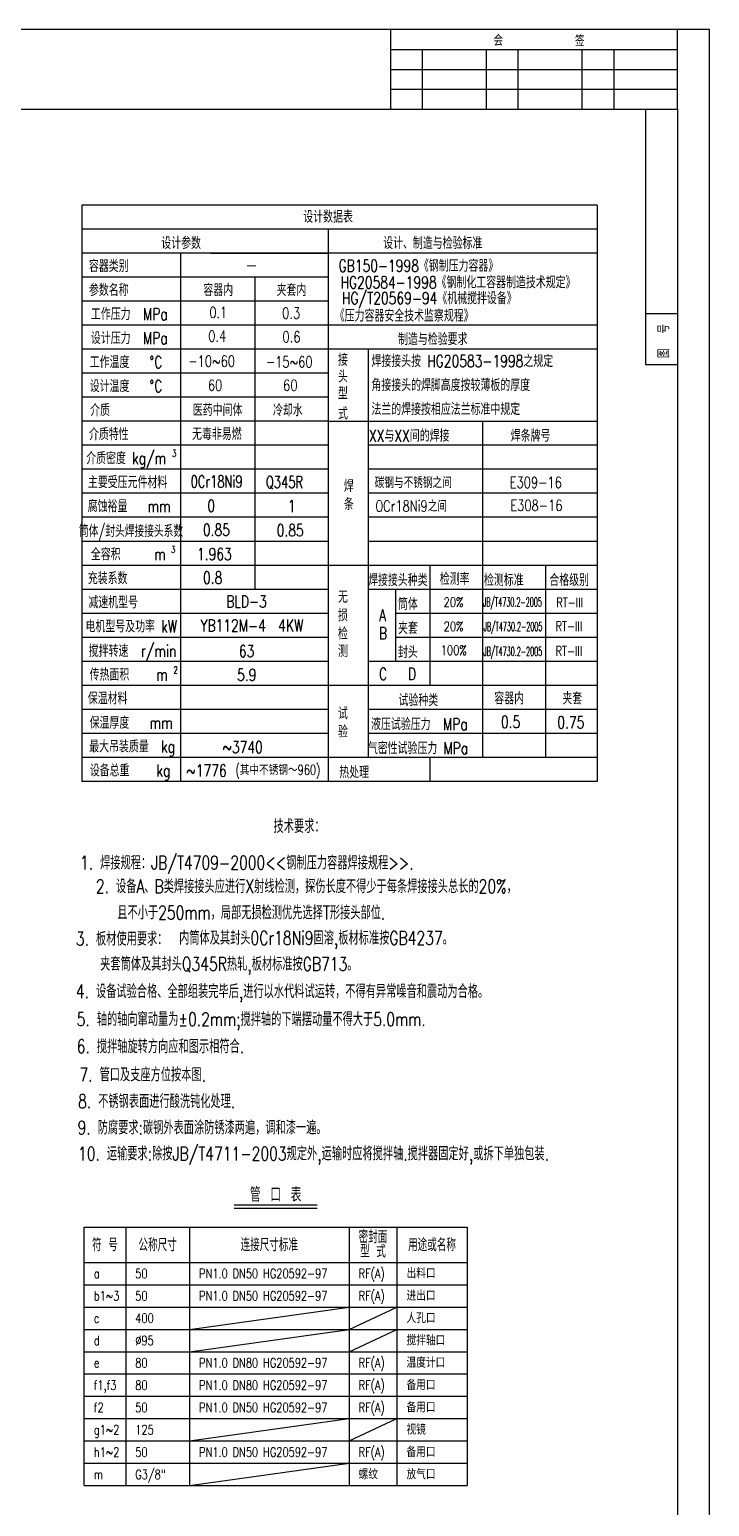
# Model space of a CAD drawing. Extents: x 10804 to 21355, y 4530 to 12940.
# Drawn here: x 14613 to 16744, y 8309 to 12940 of the extents above; entities that cross this region are included whole.
import ezdxf
from ezdxf.enums import TextEntityAlignment as Align

# ---------------------------------------------------------------- set-up
doc = ezdxf.new("R2010")
doc.units = 0
doc.header["$LTSCALE"] = 8
for name, color, linetype in [('HGJ', 1, 'Continuous'), ('hgjy', 7, 'Continuous'), ('K1', 4, 'Continuous'), ('MXB', 7, 'Continuous')]:
    doc.layers.add(name, color=color, linetype=linetype)
doc.styles.add('HZ', font='txt', dxfattribs={"width": 0.5, "bigfont": 'hzfs'})
doc.styles.add('hzfs', font='simplex.shx', dxfattribs={"width": 0.7, "bigfont": 'hzfs.shx'})

# ---------------------------------------------------------------- blocks, each defined once
blk = doc.blocks.new('HQ')
for p, q in [((-18.75, -90), (-18.75, 0)), ((-12.5, -90), (-12.5, 0)), ((-6.25, -90), (-6.25, 0)), ((64, -10), (64, 0)), ((80, -10), (80, 0)), ((0, -10), (80, -10)), ((-18.75, -20), (0, -20)), ((-18.75, -30), (0, -30)), ((-18.75, -50), (0, -50)), ((-18.75, -60), (0, -60)), ((-18.75, -80), (0, -80)), ((-25, -90), (0, -90))]:
    blk.add_line(p, q)
at = {"layer": 'K1', "color": 7}
blk.add_line((0, 0), (-25, 0), dxfattribs=at)
at = {"style": 'HZ', "width": 0.75}
for s, rotation, p in [('图  号', 180, (78.04, -2.6)), ('签', 90, (-19.68, -32.16)), ('会         ', 90, (-19.87, -57.68))]:
    blk.add_text(s, height=3.5, rotation=rotation, dxfattribs=at).set_placement(p)

msp = doc.modelspace()

# ---------------------------------------------------------------- linework, layer by layer
for p, q in [((16743.65667, 12939.78724), (10803.65667, 12939.78724)), ((16743.65667, 4529.78724), (16743.65667, 12939.78724)), ((16391.35055, 12314.11767), (14777.23977, 12314.11767)), ((15548.42603, 12314.11767), (15548.42603, 10581.63877)), ((16391.35055, 12238.7925), (14777.23977, 12238.7925)), ((15086.08169, 12238.7925), (15086.08169, 10581.63877)), ((15179.90678, 12238.7925), (15548.42603, 12238.7925)), ((15548.42603, 12163.46734), (14777.23977, 12163.46734)), ((15318.74289, 12163.46734), (15318.74289, 11184.24013)), ((15548.42603, 12088.14217), (14777.23977, 12088.14217)), ((16391.35055, 12012.817), (14777.23977, 12012.817)), ((16391.35055, 11937.49183), (14777.23977, 11937.49183)), ((15673.96798, 11937.49183), (15673.96798, 10656.96394)), ((15548.42603, 11862.16666), (14777.23977, 11862.16666)), ((15548.42603, 11786.84149), (14777.23977, 11786.84149)), ((15548.42603, 11711.51632), (14777.23977, 11711.51632)), ((16032.65926, 11711.51632), (16032.65926, 10656.96394)), ((15548.42603, 11636.19115), (14777.23977, 11636.19115)), ((16391.35055, 11636.19115), (15673.96798, 11636.19115)), ((15548.42603, 11560.86598), (14777.23977, 11560.86598)), ((16391.35055, 11560.86598), (15673.96798, 11560.86598)), ((15548.42603, 11485.54081), (14777.23977, 11485.54081)), ((16391.35055, 11485.54081), (15673.96798, 11485.54081)), ((15548.42603, 11410.21564), (14777.23977, 11410.21564)), ((16391.35055, 11410.21564), (15673.96798, 11410.21564)), ((15548.42603, 11334.89047), (14777.23977, 11334.89047)), ((16391.35055, 11334.89047), (15673.96798, 11334.89047)), ((16391.35055, 11259.5653), (14777.23977, 11259.5653)), ((15867.72742, 11259.5653), (15867.72742, 10882.93945)), ((16229.71008, 11259.5653), (16229.71008, 10882.93945)), ((15548.42603, 11184.24013), (14777.23977, 11184.24013)), ((16391.35055, 11184.24013), (15673.96798, 11184.24013)), ((15759.44706, 11184.24013), (15759.44706, 10958.26462)), ((15548.42603, 11108.91496), (14777.23977, 11108.91496)), ((16391.35055, 11108.91496), (15759.44706, 11108.91496)), ((15548.42603, 11033.58979), (14777.23977, 11033.58979)), ((16391.35055, 11033.58979), (15759.44706, 11033.58979)), ((15548.42603, 10958.26462), (14777.23977, 10958.26462)), ((16391.35055, 10958.26462), (15673.96798, 10958.26462)), ((16391.35055, 10882.93945), (14777.23977, 10882.93945)), ((16229.71008, 10882.93945), (16229.71008, 10656.96394)), ((15548.42603, 10807.61428), (14777.23977, 10807.61428)), ((16391.35055, 10807.61428), (15673.96798, 10807.61428)), ((15548.42603, 10732.28911), (14777.23977, 10732.28911)), ((16391.35055, 10732.28911), (15673.96798, 10732.28911)), ((16391.35055, 10656.96394), (14777.23977, 10656.96394)), ((15867.72742, 10656.96394), (15867.72742, 10581.63877)), ((15114.295, 8863.91371), (15614.295, 8933.91371)), ((15614.295, 8863.91371), (15764.295, 8933.91371)), ((15114.295, 8793.91371), (15614.295, 8863.91371)), ((15614.295, 8793.91371), (15764.295, 8863.91371)), ((15114.295, 8513.91371), (15614.295, 8583.91371)), ((15614.295, 8513.91371), (15764.295, 8583.91371)), ((15114.295, 8373.91371), (15614.295, 8443.91371))]:
    msp.add_line(p, q)
at = {"color": 1}
for p, q in [((14777.23977, 12389.44284), (14777.23977, 10581.63877)), ((16391.35055, 12389.44284), (14777.23977, 12389.44284)), ((16391.35055, 12389.44284), (16391.35055, 10581.63877)), ((16391.35055, 10581.63877), (14777.23977, 10581.63877))]:
    msp.add_line(p, q, dxfattribs=at)
at = {"color": 7, "linetype": 'Continuous'}
msp.add_line((15548.42603, 11711.51632), (16391.35055, 11711.51632), dxfattribs=at)
at = {"layer": 'HGJ', "color": 1}
for p, q in [((14784.295, 8373.91371), (14784.295, 9183.91371)), ((14784.295, 9183.91371), (15984.295, 9183.91371)), ((15984.295, 9183.91371), (15984.295, 8373.91371)), ((14784.295, 8373.91371), (15984.295, 8373.91371))]:
    msp.add_line(p, q, dxfattribs=at)
at = {"layer": 'hgjy', "color": 7}
for p, q in [((15254.295, 9253.91371), (15514.295, 9253.91371)), ((15254.295, 9243.91371), (15514.295, 9243.91371)), ((14914.295, 9183.91371), (14914.295, 8373.91371)), ((15114.295, 9183.91371), (15114.295, 8373.91371)), ((15614.295, 9183.91371), (15614.295, 8373.91371)), ((15764.295, 9183.91371), (15764.295, 8373.91371)), ((14784.295, 9073.91371), (15984.295, 9073.91371)), ((14784.295, 9003.91371), (15984.295, 9003.91371)), ((14784.295, 8933.91371), (15984.295, 8933.91371)), ((14784.295, 8863.91371), (15984.295, 8863.91371)), ((14784.295, 8793.91371), (15984.295, 8793.91371)), ((14784.295, 8723.91371), (15984.295, 8723.91371)), ((14784.295, 8653.91371), (15984.295, 8653.91371)), ((14784.295, 8583.91371), (15984.295, 8583.91371)), ((14784.295, 8513.91371), (15984.295, 8513.91371)), ((14784.295, 8443.91371), (15984.295, 8443.91371))]:
    msp.add_line(p, q, dxfattribs=at)
at = {"layer": 'K1', "const_width": 4}
msp.add_lwpolyline([(10903.65667, 4629.78724), (10903.65667, 12689.78724), (16643.65667, 12689.78724), (16643.65667, 4629.78724)], close=True, dxfattribs=at)

# ---------------------------------------------------------------- block references
at = {"xscale": 10, "yscale": 10, "zscale": 10, "rotation": 270}
msp.add_blockref('HQ', (16643.65667, 12689.78724), dxfattribs=at)

# ---------------------------------------------------------------- texts
at = {"style": 'hzfs'}
for s, height, width, p in [('设计数据表', 37.662585, 0.75, (15548.42603, 12352.73701)), ('设计参数', 37.662585, 0.75, (15087.98474, 12270.3491)), ('设计、制造与检验标准', 37.662585, 0.75, (15876.53769, 12270.3491)), ('容器类别', 37.662585, 0.75, (14861.28364, 12198.25968)), ('一', 37.66258, 0.75, (15308.16676, 12196.21431)), ('GB150-1998《钢制压力容器》', 37.6625849, 0.75, (15831.5791, 12199.13695)), ('参数名称', 37.662585, 0.75, (14861.28364, 12122.93451)), ('容器内', 37.662585, 0.75, (15204.37991, 12122.93451)), ('夹套内', 37.662585, 0.75, (15433.85446, 12122.93451)), ('HG20584-1998《钢制化工容器制造技术规定》', 37.6625849, 0.75, (15955.55294, 12147.01555)), ('HG/T20569-94《机械搅拌设备》', 37.6625849, 0.75, (15865.77483, 12097.28237)), ('工作压力  MPa', 37.662585, 0.75, (14925.49254, 12047.60934)), ('《压力容器安全技术监察规程》', 37.6625849, 0.75, (15787.01013, 12042.59639)), ('设计压力  MPa', 37.662585, 0.75, (14925.49254, 11972.28417)), ('制造与检验要求', 37.662585, 0.75, (15876.53769, 11969.04842)), ('工作温度   %%dC', 37.6625849, 0.75, (14915.3272, 11896.959)), ('设计温度   %%dC', 37.6625849, 0.75, (14915.3272, 11821.63383)), ('介质', 37.662585, 0.75, (14833.95557, 11746.30866)), ('介质特性', 37.662585, 0.75, (14861.28364, 11670.98349)), ('介质密度 kg/m', 37.662585, 0.75, (14915.67137, 11595.65832)), ('主要受压元件材料', 37.662585, 0.75, (14920.25656, 11520.33315)), ('腐蚀裕量   mm', 37.662585, 0.75, (14925.22446, 11445.00798)), ('筒体/封头焊接接头系数', 37.6625849, 0.6, (14931.0783, 11367.31833)), ('全容积     m', 37.662585, 0.75, (14922.48302, 11294.35764)), ('充装系数', 37.662585, 0.75, (14857.71533, 11219.03247)), ('减速机型号', 37.662585, 0.75, (14874.99398, 11143.70782)), ('电机型号及功率 kW', 37.662585, 0.75, (14931.74263, 11068.38213)), ('搅拌转速  r/min', 37.6625849, 0.75, (14935.77744, 10991.24344)), ('传热面积    m', 37.662585, 0.75, (14923.66482, 10916.82506)), ('保温材料', 37.662585, 0.75, (14857.71533, 10842.40662)), ('容器内', 37.662585, 0.75, (16116.1372, 10842.40662)), ('夹套', 37.662585, 0.65, (16313.98457, 10842.40662)), ('保温厚度   mm', 37.662585, 0.75, (14931.33837, 10766.03692)), ('0.5', 37.662585, 0.75, (16120.53472, 10768.65591)), ('0.75', 37.662585, 0.75, (16309.35796, 10767.31735)), ('最大吊装质量  kg', 37.662585, 0.75, (14934.35766, 10691.75628)), ('设备总重    kg', 37.662585, 0.75, (14927.82561, 10616.43111)), ('2. 设备A、B类焊接接头应进行X射线检测，探伤长度不得少于每条焊接接头总长的20%，', 42.6449971, 0.75, (15480.42539, 10252.99017)), ('且不小于250mm，局部无损检测优先选择T形接头部位.', 42.6449971, 0.75, (15307.8664, 10170.87931))]:
    msp.add_text(s, height=height, dxfattribs=dict(at, width=width)).set_placement(p, align=Align.MIDDLE_CENTER)
for s, height, width, p in [('0.1', 35, 0.75, (15176.20767, 12052.83869)), ('0.3', 35, 0.75, (15404.72167, 12050.64937)), ('0.4', 35, 0.75, (15172.96601, 11978.41975)), ('0.6', 35, 0.75, (15405.6669, 11976.23043)), ('-10~60', 35, 0.75, (15110.6808, 11899.88917)), ('-15~60', 35, 0.75, (15353.66795, 11897.69986)), ('焊接接头按 HG20583-1998之规定', 37.6625849, 0.75, (15684.37981, 11900.21507)), ('60', 35, 0.75, (15171.89287, 11824.35948)), ('60', 35, 0.75, (15407.68553, 11824.35948)), ('角接接头的焊脚高度按较薄板的厚度', 37.6625849, 0.75, (15684.37981, 11824.8899)), ('医药中间体', 37.662585, 0.75, (15124.60767, 11746.73596)), ('冷却水', 37.662585, 0.75, (15375.79348, 11746.11172)), ('法兰的焊接按相应法兰标准中规定', 37.6625849, 0.75, (15684.37981, 11749.56473)), ('无毒非易燃', 37.662585, 0.75, (15122.25562, 11671.60725)), ('0Cr18Ni9', 37.662585, 0.7, (15117.7186, 11522.23183)), ('Q345R', 37.662585, 0.7, (15353.59648, 11520.91058)), ('碳钢与不锈钢之间', 35, 0.75, (15694.68752, 11519.1741)), ('E309-16', 35, 0.75, (16117.84636, 11519.51589)), ('0', 37.66258, 0.75, (15170.36537, 11446.22382)), ('1', 37.66258, 0.75, (15422.4992, 11444.85548)), ('OCr18Ni9之间', 35, 0.75, (15696.5167, 11445.61599)), ('E308-16', 35, 0.75, (16119.90065, 11447.66832)), ('0.85', 37.662585, 0.75, (15156.13703, 11370.89865)), ('0.85', 37.662585, 0.75, (15387.56057, 11369.53031)), ('1.963', 37.662585, 0.75, (15137.80915, 11294.99856)), ('0.8', 37.662585, 0.75, (15156.6014, 11220.98703)), ('BLD-3', 37.662585, 0.75, (15229.2862, 11146.3401)), ('YB112M-4  4KW', 37.6625849, 0.75, (15148.71377, 11071.01493)), ('63', 37.662585, 0.75, (15268.74286, 10990.66821)), ('5.9', 37.662585, 0.75, (15263.45581, 10916.22644)), ('内筒体及其封头0Cr18Ni9固溶,板材标准按GB4237。', 42.6449971, 0.75, (15081.54138, 10091.33192)), ('夹套筒体及其封头Q345R热轧,板材标准按GB713。', 42.6449971, 0.75, (14834.42134, 10009.6899))]:
    msp.add_text(s, height=height, dxfattribs=dict(at, width=width)).set_placement(p, align=Align.MIDDLE_LEFT)
for s, height, width, p in [('接', 37.66258, 0.75, (15579.57691, 11885.33835)), ('头', 37.66258, 0.75, (15579.57691, 11832.9434)), ('型', 37.66258, 0.75, (15579.57691, 11780.18486)), ('式', 37.66258, 0.75, (15579.57691, 11716.78044)), ('XX与XX间的焊接', 37.662585, 0.75, (15676.74462, 11647.29113)), ('焊条牌号', 37.662585, 0.75, (16120.98406, 11647.29113)), ('3', 21.52148, 0.75, (15059.65408, 11599.86652)), ('焊', 37.66258, 0.75, (15598.09922, 11489.88333)), ('条', 37.66258, 0.75, (15598.09922, 11432.81578)), ('3', 21.52148, 0.75, (15056.26013, 11298.56584)), ('焊接接头种类', 37.662585, 0.75, (15673.96798, 11194.76615)), ('检测率', 37.662585, 0.75, (15898.63876, 11198.25033)), ('检测标准', 37.662585, 0.75, (16037.11525, 11194.76615)), ('合格级别', 37.662585, 0.75, (16241.85717, 11194.76615)), ('无', 37.66258, 0.75, (15579.57691, 11141.95766)), ('JB/T4730.2-2005', 28, 0.5, (16034.33746, 11130.59033)), ('损', 37.66258, 0.75, (15579.57691, 11083.953)), ('A', 37.66258, 0.75, (15708.18565, 11084.79468)), ('筒体', 37.662585, 0.75, (15767.69569, 11119.44098)), ('20%', 30, 0.75, (15910.70102, 11129.02245)), ('RT-III', 30, 0.75, (16263.90847, 11128.15141)), ('检', 37.66258, 0.75, (15579.57691, 11026.88544)), ('夹套', 37.662585, 0.75, (15767.69569, 11044.11581)), ('20%', 30, 0.75, (15910.95079, 11052.75918)), ('JB/T4730.2-2005', 28, 0.5, (16036.07946, 11053.69291)), ('RT-III', 30, 0.75, (16261.29355, 11053.7366)), ('B', 37.66258, 0.75, (15708.18565, 11027.72712)), ('测', 37.66258, 0.75, (15579.57691, 10971.6921)), ('封头', 37.662585, 0.75, (15767.69569, 10968.79064)), ('100%', 30, 0.75, (15901.98459, 10978.37211)), ('JB/T4730.2-2005', 28, 0.5, (16035.42385, 10975.75898)), ('RT-III', 30, 0.75, (16261.29352, 10975.759)), ('2', 21.52148, 0.75, (15063.83701, 10920.39972)), ('C   D', 37.662585, 0.75, (15708.18565, 10900.28974)), ('试验种类', 37.662585, 0.75, (15769.3559, 10818.1403)), ('试', 37.66258, 0.75, (15579.57691, 10776.77666)), ('验', 37.66258, 0.75, (15579.57691, 10719.70911)), ('液压试验压力  MPa', 37.6625849, 0.75, (15683.22074, 10742.81513)), ('气密性试验压力 MPa', 37.6625849, 0.75, (15673.20582, 10667.48996)), ('热处理', 37.662585, 0.75, (15583.71438, 10592.16479)), ('技术要求：', 42.644997, 0.75, (15377.67586, 10420.46308)), ('1. 焊接规程：JB/T4709-2000<<钢制压力容器焊接规程>>.', 42.6449971, 0.75, (14770.97886, 10305.68379)), ('3. 板材使用要求：', 42.644997, 0.75, (14758.1397, 10067.32076)), ('4. 设备试验合格、全部组装完毕后,进行以水代料试运转，不得有异常噪音和震动为合格。', 42.6449971, 0.75, (14758.1397, 9902.43801)), ('6. 搅拌轴旋转方向应和图示相符合.', 42.6449971, 0.75, (14760.90573, 9729.69653)), ('7. 管口及支座方位按本图.', 42.6449971, 0.75, (14769.38475, 9641.19289)), ('8. 不锈钢表面进行酸洗钝化处理.', 42.6449971, 0.75, (14765.10479, 9557.79428)), ('9. 防腐要求:碳钢外表面涂防锈漆两遍，调和漆一遍。', 42.6449971, 0.75, (14763.56573, 9475.17752))]:
    msp.add_text(s, height=height, dxfattribs=dict(at, width=width)).set_placement(p)
at = {"style": 'hzfs', "width": 0.75}
for s, p in [('~3740', (15280.91026, 10670.66433)), ('~1776', (15167.74517, 10597.07356))]:
    msp.add_text(s, height=37.662585, dxfattribs=at).set_placement(p, align=Align.CENTER)
at = {"color": 7, "style": 'hzfs', "width": 0.75}
for s, p in [('5. 轴的轴向窜动量为%%p0.2mm;搅拌轴的下端摆动量不得大于5.0mm.', (14760.59537, 9815.18656)), ('10. 运输要求:除按JB/T4711-2003规定外,运输时应将搅拌轴.搅拌器固定好,或拆下单独包装.', (14764.75825, 9393.80075))]:
    msp.add_text(s, height=42.6449971, dxfattribs=at).set_placement(p)
at = {"layer": 'hgjy', "style": 'hzfs', "width": 0.7}
msp.add_text('(其中不锈钢～960)', height=32, dxfattribs=at).set_placement((15391.31494, 10602.28492), align=Align.CENTER)
at = {"layer": 'hgjy', "color": 7, "width": 0.75}
for s, height, style, p in [('管 口 表', 45, 'HZ', (15384.295, 9263.91371)), ('密封面', 40, 'hzfs', (15689.295, 9133.91371)), ('符 号', 40, 'hzfs', (14849.295, 9108.91371)), ('公称尺寸', 40, 'hzfs', (15014.295, 9108.91371)), ('连接尺寸标准', 40, 'hzfs', (15364.295, 9108.91371)), ('型 式', 40, 'hzfs', (15689.295, 9088.91371)), ('用途或名称', 40, 'hzfs', (15874.295, 9108.91371))]:
    msp.add_text(s, height=height, dxfattribs=dict(at, style=style)).set_placement(p, align=Align.CENTER)
at = {"layer": 'MXB', "color": 3, "style": 'hzfs', "width": 0.75}
for s, p in [('a', (14814.295, 9023.91371)), ('50', (14944.295, 9023.91371)), ('PN1.0 DN50 HG20592-97', (15144.295, 9023.91371)), ('f1,f3', (14814.295, 8673.91371)), ('80', (14944.295, 8673.91371)), ('PN1.0 DN80 HG20592-97', (15144.295, 8673.91371)), ('g1~2', (14814.295, 8533.91371)), ('125', (14944.295, 8533.91371)), ('h1~2', (14814.295, 8463.91371)), ('50', (14944.295, 8463.91371)), ('PN1.0 DN50 HG20592-97', (15144.295, 8463.91371))]:
    msp.add_text(s, height=30, dxfattribs=at).set_placement(p)
at = {"layer": 'MXB', "style": 'hzfs', "width": 0.75}
for s, p in [('RF(A)', (15644.295, 9023.91371)), ('出料口', (15794.295, 9023.91371)), ('RF(A)', (15644.295, 8953.91371)), ('进出口', (15794.295, 8953.91371)), ('b1~3', (14814.295, 8953.91371)), ('50', (14944.295, 8953.91371)), ('PN1.0 DN50 HG20592-97', (15144.295, 8953.91371)), ('c', (14814.295, 8883.91371)), ('400', (14944.295, 8883.91371)), ('人孔口', (15794.295, 8883.91371)), ('搅拌轴口', (15794.295, 8813.91371)), ('d', (14814.295, 8813.91371)), ('%%C95', (14944.295, 8813.91371)), ('e', (14814.295, 8743.91371)), ('80', (14944.295, 8743.91371)), ('PN1.0 DN80 HG20592-97', (15144.295, 8743.91371)), ('RF(A)', (15644.295, 8743.91371)), ('温度计口', (15794.295, 8743.91371)), ('RF(A)', (15644.295, 8673.91371)), ('备用口', (15794.295, 8673.91371)), ('f2', (14814.295, 8603.91371)), ('50', (14944.295, 8603.91371)), ('PN1.0 DN50 HG20592-97', (15144.295, 8603.91371)), ('RF(A)', (15644.295, 8603.91371)), ('备用口', (15794.295, 8603.91371)), ('视镜', (15794.295, 8533.91371)), ('RF(A)', (15644.295, 8463.91371)), ('备用口', (15794.295, 8463.91371)), ('G3/8"', (14944.295, 8393.91371)), ('m', (14814.295, 8393.91371)), ('螺纹', (15644.295, 8393.91371)), ('放气口', (15794.295, 8393.91371))]:
    msp.add_text(s, height=30, dxfattribs=at).set_placement(p)

doc.saveas('drawing.dxf')
